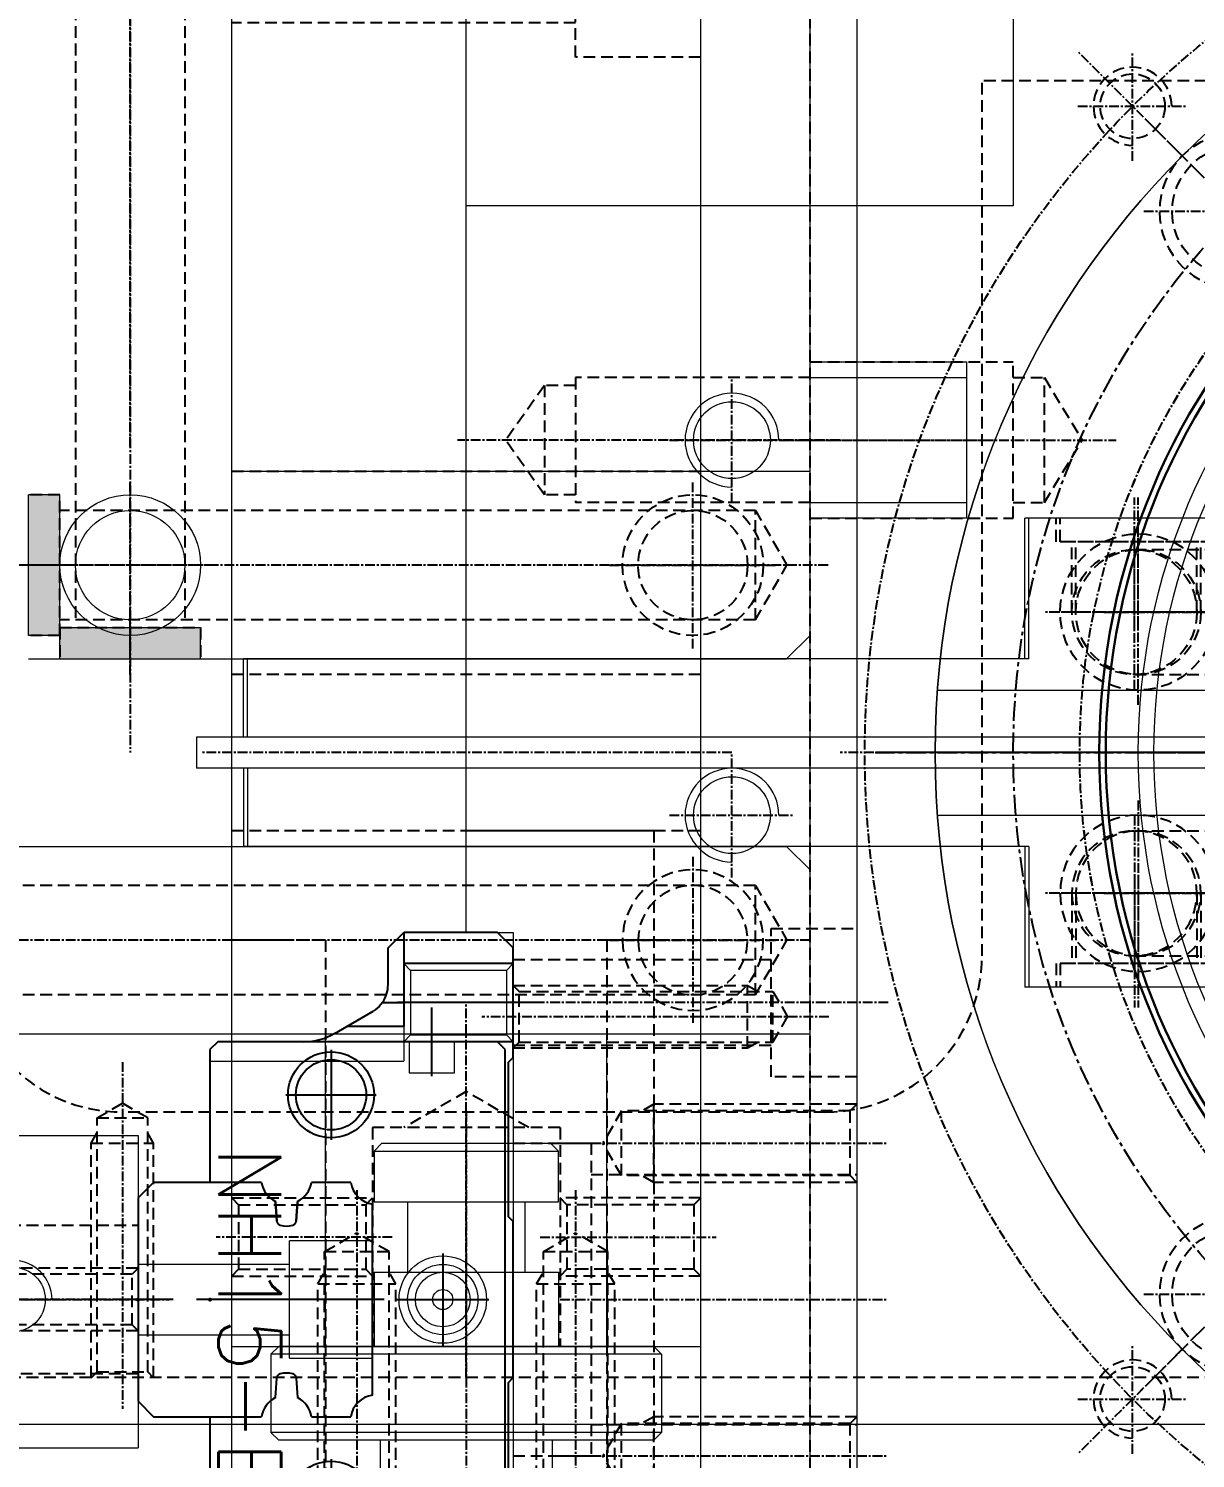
# Model space of a CAD drawing. Header units: millimetres. Extents: x -32759 to 129432, y 390 to 54305.
# Drawn here: x 11815.9 to 11890.5, y 25181.7 to 25273.2 of the extents above; entities that cross this region are included whole.
import ezdxf

# ---------------------------------------------------------------- set-up
doc = ezdxf.new("R2010")
doc.units = ezdxf.units.MM
for name, pattern in [('AM_ISO08W050', [18, 12, -1.5, 3, -1.5]), ('CENTER', [2, 1.25, -0.25, 0.25, -0.25]), ('CNS_SOLID', [0]), ('HIDDEN', [0.375, 0.25, -0.125])]:
    doc.linetypes.add(name, pattern=pattern)
for name, color, linetype, lineweight in [('_BODY', 7, 'Continuous', 13), ('AM_4', 3, 'Continuous', 25), ('AM_5', 3, 'Continuous', 25), ('AM_7', 4, 'AM_ISO08W050', 25), ('AM_9', 253, 'Continuous', 0), ('ConnectionPoints', 7, 'Continuous', 50), ('vis', 7, 'CNS_SOLID', 30)]:
    doc.layers.add(name, color=color, linetype=linetype, lineweight=lineweight)
for name, color, linetype in [('CENTER', 1, 'CENTER'), ('CL', 1, 'CENTER'), ('HL', 2, 'HIDDEN')]:
    doc.layers.add(name, color=color, linetype=linetype)
doc.styles.add('한글', font='romans.shx', dxfattribs={"height": 4, "bigfont": 'whgtxt.shx'})

# ---------------------------------------------------------------- blocks, each defined once
blk = doc.blocks.new('tueryryt')
at = {"layer": 'CL', "ltscale": 0.5}
blk.add_line((288979.021, 33783.596), (288953.821, 33783.596), dxfattribs=at)
at = {"layer": 'HL', "ltscale": 3}
for p, q in [((288955.821, 33785.596), (288956.2, 33785.217)), ((288955.821, 33785.596), (288973.821, 33785.596)), ((288956.2, 33785.217), (288956.2, 33781.975)), ((288956.2, 33785.217), (288975.442, 33785.217)), ((288973.821, 33785.596), (288973.821, 33781.596)), ((288973.821, 33785.596), (288974.477, 33785.217)), ((288975.442, 33785.217), (288975.442, 33781.975)), ((288975.442, 33785.217), (288976.378, 33783.596)), ((288975.442, 33781.975), (288976.378, 33783.596)), ((288955.821, 33781.596), (288956.2, 33781.975)), ((288955.821, 33781.596), (288973.821, 33781.596)), ((288956.2, 33781.975), (288975.442, 33781.975)), ((288973.821, 33781.596), (288974.477, 33781.975))]:
    blk.add_line(p, q, dxfattribs=at)
blk = doc.blocks.new('tyuy')
at = {"layer": 'CL', "ltscale": 0.5}
blk.add_line((289793.936, 32388.985), (289793.936, 32432.985), dxfattribs=at)
at = {"layer": 'HL', "ltscale": 3}
for p, q in [((289791.186, 32405.985), (289791.186, 32430.985)), ((289796.686, 32405.985), (289796.686, 32430.985)), ((289789.186, 32390.985), (289789.186, 32405.985)), ((289789.186, 32405.985), (289798.686, 32405.985)), ((289798.686, 32405.985), (289798.686, 32390.985))]:
    blk.add_line(p, q, dxfattribs=at)
blk = doc.blocks.new('ytrg')
at = {"ltscale": 0.5}
blk.add_circle((286104.043, 34820.837), 2.067, dxfattribs=at)
at = {"color": 1, "ltscale": 0.5}
blk.add_arc((286104.043, 34820.837), 2.5, 270, 180, dxfattribs=at)
at = {"layer": 'CL', "ltscale": 0.5}
for p, q in [((286104.043, 34824.337), (286104.043, 34817.337)), ((286100.543, 34820.837), (286107.543, 34820.837))]:
    blk.add_line(p, q, dxfattribs=at)
blk = doc.blocks.new('87ryth')
at = {"ltscale": 0.5}
for p, q in [((285509.399, 33467.921), (285489.399, 33467.921)), ((285489.399, 33467.921), (285489.399, 33427.921)), ((285509.399, 33467.921), (285509.399, 33427.921)), ((285509.399, 33427.921), (285489.399, 33427.921))]:
    blk.add_line(p, q, dxfattribs=at)
for name, p in [('tyuy', (-4295.037, 1036.936)), ('ytrg', (-605.144, -1360.916)), ('ytrg', (-605.144, -1384.916))]:
    blk.add_blockref(name, p)
at = {"rotation": 90}
blk.add_blockref('tueryryt', (319282.495, -255527.9), dxfattribs=at)
blk = doc.blocks.new('TYRTYUR')
at = {"layer": 'AM_4'}
for p, q in [((294113.522, 23504.474), (294112.522, 23503.474)), ((294120.522, 23504.474), (294113.522, 23504.474)), ((294120.022, 23503.974), (294119.522, 23503.474)), ((294152.022, 23503.974), (294120.022, 23503.974)), ((294120.822, 23504.174), (294120.522, 23504.474)), ((294130.722, 23504.174), (294120.822, 23504.174)), ((294131.022, 23504.474), (294130.722, 23504.174)), ((294141.022, 23504.474), (294131.022, 23504.474)), ((294141.322, 23504.174), (294141.022, 23504.474)), ((294151.222, 23504.174), (294141.322, 23504.174)), ((294151.522, 23504.474), (294151.222, 23504.174)), ((294158.522, 23504.474), (294151.522, 23504.474)), ((294152.522, 23503.474), (294152.022, 23503.974)), ((294159.522, 23503.474), (294158.522, 23504.474)), ((294112.522, 23503.474), (294112.522, 23497.474)), ((294119.522, 23503.474), (294119.522, 23485.574)), ((294152.522, 23485.574), (294152.522, 23503.474)), ((294159.522, 23497.474), (294159.522, 23503.474)), ((294113.522, 23496.474), (294112.522, 23497.474)), ((294112.522, 23497.474), (294118.522, 23497.474)), ((294117.022, 23496.107), (294117.022, 23497.474)), ((294118.522, 23493.875), (294118.522, 23497.474)), ((294153.522, 23493.875), (294153.522, 23497.474)), ((294153.522, 23497.474), (294159.522, 23497.474)), ((294155.022, 23496.107), (294155.022, 23497.474)), ((294159.522, 23497.474), (294158.522, 23496.474)), ((294115.867, 23496.474), (294113.522, 23496.474)), ((294158.522, 23496.474), (294156.177, 23496.474)), ((294118.986, 23493.072), (294117.574, 23495.517)), ((294142.136, 23495.474), (294129.908, 23495.474)), ((294154.458, 23495.495), (294153.058, 23493.072)), ((294128.522, 23494.084), (294128.522, 23491.563)), ((294143.522, 23491.563), (294143.522, 23494.084)), ((294130.997, 23490.594), (294129.75, 23490.674)), ((294129.75, 23490.674), (294130.997, 23490.594)), ((294141.047, 23490.594), (294142.295, 23490.674)), ((294129.75, 23489.274), (294130.997, 23489.353)), ((294130.997, 23489.353), (294129.75, 23489.274)), ((294142.295, 23489.274), (294141.047, 23489.353)), ((294128.522, 23488.384), (294128.522, 23481.474)), ((294143.522, 23481.474), (294143.522, 23488.384)), ((294119.522, 23485.574), (294120.022, 23485.074)), ((294152.022, 23485.074), (294152.522, 23485.574)), ((294120.022, 23485.074), (294128.522, 23485.074)), ((294143.522, 23485.074), (294152.022, 23485.074)), ((294128.522, 23481.474), (294129.522, 23480.474)), ((294142.522, 23480.474), (294143.522, 23481.474)), ((294129.522, 23480.474), (294142.522, 23480.474))]:
    blk.add_line(p, q, dxfattribs=at)
for points in [[(294117.022, 23496.107), (294117.272, 23495.897), (294117.491, 23495.642), (294117.574, 23495.517)], [(294154.458, 23495.495), (294154.647, 23495.761), (294154.884, 23495.999), (294155.022, 23496.107)]]:
    blk.add_lwpolyline(points, dxfattribs=at)
for centre, radius in [((294122.922, 23492.824), 2.75), ((294149.122, 23492.824), 2.75), ((294122.922, 23492.824), 2.25), ((294149.122, 23492.824), 2.25)]:
    blk.add_circle(centre, radius, dxfattribs=at)
for centre, radius, start, end in [((294115.867, 23494.474), 2, 54.73563, 90.00001), ((294156.177, 23494.474), 2, 89.99999, 125.26441), ((294128.275, 23495.717), 1.651, 278.59744, 351.53979), ((294143.769, 23495.717), 1.651, 188.46018, 261.40236), ((294115.522, 23491.072), 4, 0.0789, 30.01298), ((294156.522, 23491.072), 4, 149.99668, 180), ((294128.275, 23489.931), 1.651, 26.74177, 81.40272), ((294143.769, 23489.931), 1.651, 98.59764, 153.25806), ((294130.978, 23490.295), 0.3, 15.52836, 86.36112), ((294129.694, 23489.974), 1.624, 345.68059, 14.3194), ((294142.35, 23489.974), 1.624, 165.68061, 194.3194), ((294141.066, 23490.295), 0.3, 93.63888, 164.47168), ((294128.275, 23490.017), 1.651, 278.59739, 333.25827), ((294130.978, 23489.652), 0.3, 273.63888, 344.4716), ((294141.066, 23489.652), 0.3, 195.52836, 266.36112), ((294143.769, 23490.017), 1.651, 206.74194, 261.40236)]:
    blk.add_arc(centre, radius, start, end, dxfattribs=at)
at = {"layer": 'AM_5'}
for p, q in [((294114.522, 23504.474), (294114.522, 23497.474)), ((294119.522, 23504.474), (294119.522, 23497.474)), ((294152.522, 23504.474), (294152.522, 23497.474)), ((294157.522, 23504.474), (294157.522, 23497.474))]:
    blk.add_line(p, q, dxfattribs=at)
at = {"layer": 'AM_7'}
for p, q in [((294117.022, 23505.874), (294117.022, 23497.074)), ((294155.022, 23505.874), (294155.022, 23497.074)), ((294136.022, 23497.034), (294136.022, 23502.914)), ((294121.722, 23499.274), (294117.322, 23499.274)), ((294133.082, 23499.974), (294138.962, 23499.974)), ((294154.722, 23499.274), (294150.322, 23499.274)), ((294122.922, 23489.936), (294122.922, 23495.711)), ((294136.022, 23496.224), (294136.022, 23479.724)), ((294149.122, 23489.936), (294149.122, 23495.711)), ((294120.035, 23492.824), (294125.81, 23492.824)), ((294146.235, 23492.824), (294152.01, 23492.824))]:
    blk.add_line(p, q, dxfattribs=at)
at = {"layer": 'AM_9'}
for p, q in [((294114.522, 23504.474), (294114.955, 23504.041)), ((294114.955, 23504.041), (294114.955, 23497.907)), ((294114.955, 23504.041), (294119.089, 23504.041)), ((294119.089, 23504.041), (294119.522, 23504.474)), ((294119.089, 23497.907), (294119.089, 23504.041)), ((294152.522, 23504.474), (294152.955, 23504.041)), ((294152.955, 23504.041), (294152.955, 23497.907)), ((294152.955, 23504.041), (294157.089, 23504.041)), ((294157.089, 23504.041), (294157.522, 23504.474)), ((294157.089, 23497.907), (294157.089, 23504.041)), ((294121.522, 23500.724), (294119.522, 23500.724)), ((294121.522, 23497.824), (294121.522, 23500.724)), ((294150.522, 23497.824), (294150.522, 23500.724)), ((294152.522, 23500.724), (294150.522, 23500.724)), ((294114.955, 23497.907), (294114.522, 23497.474)), ((294114.955, 23497.907), (294119.089, 23497.907)), ((294118.522, 23497.474), (294120.772, 23497.474)), ((294119.522, 23497.474), (294119.089, 23497.907)), ((294119.522, 23497.824), (294121.522, 23497.824)), ((294120.772, 23485.074), (294120.772, 23497.474)), ((294150.522, 23497.824), (294152.522, 23497.824)), ((294151.272, 23497.474), (294151.272, 23485.074)), ((294151.272, 23497.474), (294153.522, 23497.474)), ((294152.955, 23497.907), (294152.522, 23497.474)), ((294152.955, 23497.907), (294157.089, 23497.907)), ((294157.522, 23497.474), (294157.089, 23497.907)), ((294132.272, 23495.474), (294132.272, 23490.174)), ((294139.772, 23490.174), (294139.772, 23495.474)), ((294119.522, 23485.574), (294119.522, 23491.077)), ((294139.772, 23490.174), (294132.272, 23490.174)), ((294133.772, 23490.174), (294133.772, 23480.474)), ((294138.272, 23480.474), (294138.272, 23490.174))]:
    blk.add_line(p, q, dxfattribs=at)
for radius in [2.8, 2.25, 1.75, 0.643]:
    blk.add_circle((294136.022, 23499.974), radius, dxfattribs=at)
blk.add_arc((294130.978, 23489.652), 0.3, 273.63813, 344.4686, dxfattribs=at)
at = {"layer": 'ConnectionPoints'}
for p in [(294136.022, 23485.074, -20), (294136.022, 23485.074, -20), (294136.022, 23485.074, -20), (294136.022, 23480.474)]:
    blk.add_point(p, dxfattribs=at)
at = {"ltscale": 0.5, "style": '한글'}
blk.add_text('NH15-EM', height=4, dxfattribs=at).set_placement((294126.222, 23485.63))
blk = doc.blocks.new('uitrrty')
at = {"layer": 'CL', "ltscale": 0.5}
blk.add_line((299586.957, 32676.514), (299564.757, 32676.514), dxfattribs=at)
at = {"layer": 'HL', "ltscale": 3}
for p, q in [((299566.757, 32678.514), (299567.136, 32678.135)), ((299566.757, 32678.514), (299581.757, 32678.514)), ((299567.136, 32678.135), (299567.136, 32674.893)), ((299567.136, 32678.135), (299583.378, 32678.135)), ((299581.757, 32678.514), (299581.757, 32674.514)), ((299581.757, 32678.514), (299582.414, 32678.135)), ((299583.378, 32678.135), (299583.378, 32674.893)), ((299583.378, 32678.135), (299584.315, 32676.514)), ((299583.378, 32674.893), (299584.315, 32676.514)), ((299566.757, 32674.514), (299567.136, 32674.893)), ((299566.757, 32674.514), (299581.757, 32674.514)), ((299567.136, 32674.893), (299583.378, 32674.893)), ((299581.757, 32674.514), (299582.414, 32674.893))]:
    blk.add_line(p, q, dxfattribs=at)
blk = doc.blocks.new('tuyet4y')
at = {"ltscale": 0.5}
blk.add_line((225023.463, 16518.544), (225023.463, 16703.544), dxfattribs=at)
at = {"layer": 'HL', "ltscale": 3}
for p, q in [((225026.463, 16521.544), (225026.463, 16703.544)), ((225043.463, 16618.544), (225043.463, 16663.544)), ((225053.463, 16608.544), (225109.463, 16608.544)), ((225109.463, 16588.544), (225109.463, 16608.544))]:
    blk.add_line(p, q, dxfattribs=at)
for centre, start, end in [((225053.463, 16663.544), 90, 180), ((225053.463, 16618.544), 180, 270)]:
    blk.add_arc(centre, 10, start, end, dxfattribs=at)
blk.add_blockref('uitrrty', (-74540.295, -16012.97))
blk = doc.blocks.new('67r67')
at = {"layer": 'CL', "ltscale": 0.5}
for p, q in [((289050.411, 33868.706), (289050.411, 33856.706)), ((289044.411, 33862.706), (289056.411, 33862.706))]:
    blk.add_line(p, q, dxfattribs=at)
at = {"layer": 'HL', "ltscale": 3}
blk.add_circle((289050.411, 33862.706), 4.188, dxfattribs=at)
blk.add_arc((289050.411, 33862.706), 5, 270, 180, dxfattribs=at)
blk = doc.blocks.new('678eryt')
at = {"ltscale": 0.5}
for radius in [41, 40]:
    blk.add_circle((286402.786, 33774.713), radius, dxfattribs=at)
at = {"layer": 'CENTER', "color": 1, "linetype": 'CENTER'}
for p, q in [((286402.786, 33832.558), (286402.786, 33716.867)), ((286402.786, 33774.713), (286361.883, 33815.616)), ((286402.786, 33774.713), (286443.689, 33815.616))]:
    blk.add_line(p, q, dxfattribs=at)
blk.add_circle((286402.786, 33774.713), 49, dxfattribs=at)
for p in [(-2682.273, -53.345), (-2612.977, -53.345)]:
    blk.add_blockref('67r67', p)
blk = doc.blocks.new('t7etret')
at = {"layer": 'CL', "ltscale": 0.5}
blk.add_line((296430.388, 35050.475), (296430.388, 35028.984), dxfattribs=at)
at = {"layer": 'HL', "ltscale": 3}
for p, q in [((296425.388, 35048.562), (296425.388, 35035.562)), ((296435.388, 35048.562), (296435.388, 35035.562)), ((296425.388, 35035.562), (296435.388, 35035.562)), ((296426.388, 35035.562), (296426.388, 35033.562)), ((296434.388, 35035.562), (296434.388, 35033.562)), ((296426.388, 35033.562), (296434.388, 35033.562)), ((296426.388, 35033.562), (296430.388, 35031.159)), ((296434.388, 35033.562), (296430.388, 35031.159))]:
    blk.add_line(p, q, dxfattribs=at)
blk = doc.blocks.new('tryer')
at = {"color": 1, "ltscale": 0.5}
for p, q in [((296282.782, 35015.602), (296292.782, 35015.602)), ((296282.782, 35005.602), (296282.782, 35015.602)), ((296292.782, 35015.602), (296292.782, 35005.602)), ((296282.782, 35014.602), (296292.782, 35014.602)), ((296282.782, 35006.602), (296292.782, 35006.602)), ((296292.782, 35005.602), (296282.782, 35005.602))]:
    blk.add_line(p, q, dxfattribs=at)
at = {"layer": 'CL', "ltscale": 0.5}
blk.add_line((296280.782, 35010.602), (296294.782, 35010.602), dxfattribs=at)
blk = doc.blocks.new('8tyyr')
at = {"ltscale": 0.5}
blk.add_line((225832.6, 16669.437), (226152.6, 16669.437), dxfattribs=at)
at = {"rotation": 270}
blk.add_blockref('tryer', (190901.998, 312952.22), dxfattribs=at)
for name, p in [('t7etret', (-70517.788, -18379.125)), ('678eryt', (-60510.186, -17167.275))]:
    blk.add_blockref(name, p)
blk = doc.blocks.new('udg')
at = {"layer": 'CL', "ltscale": 0.5}
blk.add_line((305247.827, 33940.32), (305223.366, 33940.32), dxfattribs=at)
at = {"layer": 'HL', "ltscale": 3}
for p, q in [((305228.915, 33943.82), (305226.44, 33940.32)), ((305228.915, 33943.82), (305228.915, 33936.82)), ((305230.915, 33943.82), (305228.915, 33943.82)), ((305230.915, 33944.32), (305230.915, 33936.32)), ((305245.915, 33944.32), (305230.915, 33944.32)), ((305228.915, 33936.82), (305226.44, 33940.32)), ((305230.915, 33936.82), (305228.915, 33936.82)), ((305245.915, 33936.32), (305230.915, 33936.32))]:
    blk.add_line(p, q, dxfattribs=at)
blk = doc.blocks.new('78E56TEYRY')
at = {"layer": 'CL', "ltscale": 0.5}
blk.add_line((293810.58, 32342.724), (293788.38, 32342.724), dxfattribs=at)
at = {"layer": 'HL', "ltscale": 3}
for p, q in [((293790.38, 32344.724), (293790.759, 32344.345)), ((293790.38, 32344.724), (293805.38, 32344.724)), ((293790.759, 32344.345), (293790.759, 32341.103)), ((293790.759, 32344.345), (293807.001, 32344.345)), ((293805.38, 32344.724), (293805.38, 32340.724)), ((293805.38, 32344.724), (293806.036, 32344.345)), ((293807.001, 32344.345), (293807.001, 32341.103)), ((293807.001, 32344.345), (293807.937, 32342.724)), ((293807.001, 32341.103), (293807.937, 32342.724)), ((293790.38, 32340.724), (293790.759, 32341.103)), ((293790.38, 32340.724), (293805.38, 32340.724)), ((293790.759, 32341.103), (293807.001, 32341.103)), ((293805.38, 32340.724), (293806.036, 32341.103))]:
    blk.add_line(p, q, dxfattribs=at)
blk = doc.blocks.new('t6user')
at = {"ltscale": 0.5}
blk.add_circle((297090.084, 36085.745), 2.459, dxfattribs=at)
at = {"color": 1, "ltscale": 0.5}
blk.add_arc((297090.084, 36085.745), 3, 270, 180, dxfattribs=at)
at = {"layer": 'CL', "ltscale": 0.5}
for p, q in [((297090.084, 36089.745), (297090.084, 36081.745)), ((297086.084, 36085.745), (297094.084, 36085.745))]:
    blk.add_line(p, q, dxfattribs=at)
blk = doc.blocks.new('REDFGD')
at = {"layer": 'CL', "ltscale": 0.5}
blk.add_line((294201.257, 32435.123), (294227.257, 32435.123), dxfattribs=at)
at = {"layer": 'HL', "ltscale": 3}
for p, q in [((294203.257, 32439.873), (294208.757, 32439.873)), ((294208.757, 32439.873), (294208.757, 32430.373)), ((294208.757, 32437.873), (294225.257, 32437.873)), ((294208.757, 32432.373), (294225.257, 32432.373)), ((294208.757, 32430.373), (294203.257, 32430.373))]:
    blk.add_line(p, q, dxfattribs=at)
blk = doc.blocks.new('uoe4t')
at = {"layer": 'CL', "ltscale": 0.5}
blk.add_line((294885.294, 32336.563), (294864.294, 32336.563), dxfattribs=at)
at = {"layer": 'HL', "ltscale": 3}
for p, q in [((294866.294, 32339.063), (294866.727, 32338.63)), ((294866.294, 32339.063), (294879.294, 32339.063)), ((294866.727, 32338.63), (294866.727, 32334.496)), ((294866.727, 32338.63), (294881.361, 32338.63)), ((294879.294, 32339.063), (294879.294, 32334.063)), ((294879.294, 32339.063), (294880.044, 32338.63)), ((294881.361, 32338.63), (294881.361, 32334.496)), ((294881.361, 32338.63), (294882.554, 32336.563)), ((294881.361, 32334.496), (294882.554, 32336.563)), ((294866.294, 32334.063), (294866.727, 32334.496)), ((294866.294, 32334.063), (294879.294, 32334.063)), ((294866.727, 32334.496), (294881.361, 32334.496)), ((294879.294, 32334.063), (294880.044, 32334.496))]:
    blk.add_line(p, q, dxfattribs=at)
blk = doc.blocks.new('rt6errt')
at = {"layer": 'CL', "ltscale": 0.5}
blk.add_line((220802.675, 19686.36), (220781.675, 19686.36), dxfattribs=at)
at = {"layer": 'HL', "ltscale": 3}
for p, q in [((220800.675, 19694.36), (220783.675, 19694.36)), ((220800.675, 19678.36), (220783.675, 19678.36))]:
    blk.add_line(p, q, dxfattribs=at)
blk = doc.blocks.new('TYUERREY')
at = {"ltscale": 0.5}
for p, q in [((224693.564, 43094.236), (224693.564, 43091.236)), ((224693.564, 43094.236), (224916.564, 43094.236)), ((224740.064, 43069.236), (224740.064, 43094.236)), ((224693.564, 43091.236), (224640.064, 43091.236)), ((224970.064, 43069.236), (224640.064, 43069.236))]:
    blk.add_line(p, q, dxfattribs=at)
at = {"layer": 'HL', "ltscale": 3}
for p, q in [((224700.064, 43082.236), (224700.064, 43094.236)), ((224660.064, 43091.236), (224660.064, 43086.236)), ((224680.064, 43091.236), (224680.064, 43086.236)), ((224680.064, 43086.236), (224660.064, 43086.236)), ((224700.064, 43082.236), (224640.064, 43082.236)), ((224640.064, 43072.236), (224970.064, 43072.236))]:
    blk.add_line(p, q, dxfattribs=at)
for name, p, rotation in [('udg', (190784.744, 348318.151), 270), ('REDFGD', (257124.187, -251134.021), 90), ('uoe4t', (256996.627, -251797.058), 90), ('uoe4t', (257016.627, -251797.058), 90)]:
    blk.add_blockref(name, p, dxfattribs=dict(rotation=rotation))
at = {"xscale": -1}
for name, p, rotation in [('78E56TEYRY', (257030.888, 336881.616), 90), ('rt6errt', (204983.704, -177714.439), 270)]:
    blk.add_blockref(name, p, dxfattribs=dict(at, rotation=rotation))
for p in [(-72389.02, 6991.491), (-72365.02, 6991.491)]:
    blk.add_blockref('t6user', p)
blk = doc.blocks.new('3_MTPLA24L075_F_30_3_in_MTPLA24L075_F_30_1500')
at = {"layer": 'CENTER'}
blk.add_line((43.5, 93.525), (43.5, 184.875), dxfattribs=at)
at = {"layer": 'vis'}
for radius in [43.5, 43.086]:
    blk.add_circle((43.5, 139.2), radius, dxfattribs=at)
blk = doc.blocks.new('ryefwew')
for name, p in [('tuyet4y', (-4497.873, 27873.701)), ('87ryth', (-64965.309, 11108.324)), ('TYUERREY', (-4136.474, 1421.008)), ('8tyyr', (-5324.01, 27823.807)), ('3_MTPLA24L075_F_30_3_in_MTPLA24L075_F_30_1500', (220525.09, 44292.044))]:
    blk.add_blockref(name, p)
at = {"rotation": 180}
blk.add_blockref('TYRTYUR', (514669.612, 68016.718), dxfattribs=at)
blk = doc.blocks.new('rtyryry')
at = {"color": 6, "ltscale": 0.5}
for p, q in [((289000.688, 4094.808), (289093.938, 4094.808)), ((289093.938, 4092.808), (289093.938, 4094.808)), ((289000.688, 4092.808), (289093.938, 4092.808))]:
    blk.add_line(p, q, dxfattribs=at)
blk = doc.blocks.new('7yityu6t')
at = {"layer": 'CL', "ltscale": 0.5}
blk.add_line((289049.088, 3766.719), (289040.72, 3766.719), dxfattribs=at)
at = {"layer": 'HL', "ltscale": 3}
for p, q in [((289044.557, 3772.719), (289043.044, 3772.719)), ((289044.557, 3772.719), (289044.557, 3760.719)), ((289047.947, 3771.719), (289044.557, 3771.719)), ((289047.947, 3761.719), (289044.557, 3761.719)), ((289044.557, 3760.719), (289043.044, 3760.719))]:
    blk.add_line(p, q, dxfattribs=at)
blk = doc.blocks.new('yuierwt')
at = {"layer": 'CL', "ltscale": 0.5}
blk.add_line((287802.306, 3737.76), (287802.306, 3730.469), dxfattribs=at)
at = {"layer": 'HL', "ltscale": 3}
for p, q in [((287798.306, 3737.205), (287798.306, 3732.719)), ((287806.306, 3734.858), (287806.306, 3732.719))]:
    blk.add_line(p, q, dxfattribs=at)
blk = doc.blocks.new('7uwr')
at = {"ltscale": 0.5}
for p, q in [((287808.306, 3732.719), (287808.306, 3734.608)), ((287814.306, 3732.719), (287814.306, 3734.608)), ((287796.089, 3732.719), (287808.306, 3732.719)), ((287814.306, 3732.719), (287826.524, 3732.719))]:
    blk.add_line(p, q, dxfattribs=at)
for radius, start, end in [(37.25, 294.11157, 245.88843), (32.25, 275.33756, 264.66244)]:
    blk.add_arc((287811.306, 3766.719), radius, start, end, dxfattribs=at)
at = {"layer": 'CL', "ltscale": 0.5}
for p, q in [((287811.306, 3726.241), (287811.306, 3807.197)), ((287770.828, 3766.719), (287851.784, 3766.719))]:
    blk.add_line(p, q, dxfattribs=at)
at = {"rotation": 329.9999999999363}
blk.add_blockref('7yityu6t', (35577.49, 145044.548), dxfattribs=at)
at = {"xscale": -1, "rotation": 29.99999999844426}
blk.add_blockref('7yityu6t', (540045.123, 145044.548), dxfattribs=at)
blk.add_blockref('yuierwt', (0, 0))
at = {"xscale": -1}
blk.add_blockref('yuierwt', (575622.613, 0), dxfattribs=at)
blk = doc.blocks.new('678rewt')
blk.add_blockref('7uwr', (-477.597, 0))
blk = doc.blocks.new('tyueww')
at = {"layer": 'CL', "ltscale": 0.5}
blk.add_line((288754.552, 4103.433), (288754.552, 4094.978), dxfattribs=at)
at = {"layer": 'HL', "ltscale": 3}
for p, q in [((288750.552, 4102.298), (288750.552, 4097.798)), ((288758.552, 4102.298), (288758.552, 4097.798)), ((288749.552, 4097.798), (288759.552, 4097.798)), ((288749.552, 4097.798), (288749.552, 4096.298)), ((288759.552, 4097.798), (288759.552, 4096.298))]:
    blk.add_line(p, q, dxfattribs=at)
blk = doc.blocks.new('7yituyr5')
at = {"layer": 'CL', "ltscale": 0.5}
blk.add_line((288756.515, 4102.298), (288744.908, 4102.298), dxfattribs=at)
at = {"layer": 'HL', "ltscale": 3}
for p, q in [((288754.552, 4106.298), (288747.552, 4106.298)), ((288754.552, 4098.298), (288747.552, 4098.298))]:
    blk.add_line(p, q, dxfattribs=at)
blk = doc.blocks.new('tyuirt')
at = {"layer": 'CL', "ltscale": 0.5}
for p, q in [((287749.86, 3959.727), (287749.86, 3947.864)), ((287743.929, 3953.795), (287755.791, 3953.795))]:
    blk.add_line(p, q, dxfattribs=at)
at = {"layer": 'HL', "ltscale": 3}
for radius in [5, 4]:
    blk.add_circle((287749.86, 3953.795), radius, dxfattribs=at)
blk = doc.blocks.new('t6u5ery')
at = {"ltscale": 0.5}
for p, q in [((287461.041, 4132.772), (287550.541, 4132.772)), ((287550.541, 4132.772), (287550.541, 4127.772)), ((287500.541, 4127.772), (287500.541, 4118.772)), ((287500.541, 4127.772), (287550.541, 4127.772)), ((287486.541, 4118.772), (287500.541, 4118.772))]:
    blk.add_line(p, q, dxfattribs=at)
at = {"color": 6}
blk.add_blockref('tyuirt', (-256.319, 170.977), dxfattribs=at)
for name, p in [('7yituyr5', (-1260.761, 22.474)), ('tyueww', (-1261.011, 22.474))]:
    blk.add_blockref(name, p)
blk = doc.blocks.new('ytuytutu')
at = {"rotation": 90}
blk.add_blockref('678rewt', (285987.963, -282593.424), dxfattribs=at)
at = {"xscale": -1, "rotation": 180}
blk.add_blockref('t6u5ery', (-5231.297, 8874.058), dxfattribs=at)
for name, p in [('rtyryry', (-6771.444, 646.478)), ('t6u5ery', (-5231.297, 606.514))]:
    blk.add_blockref(name, p)
blk = doc.blocks.new('ertwew')
at = {"ltscale": 0.5}
for p, q in [((278249.729, 5400.109), (278249.729, 5426.753)), ((278257.729, 5400.109), (278257.729, 5426.753))]:
    blk.add_line(p, q, dxfattribs=at)
blk.add_circle((278253.729, 5453.96), 54, dxfattribs=at)
at = {"layer": 'CL', "ltscale": 0.5}
blk.add_line((278253.729, 5511.626), (278253.729, 5396.295), dxfattribs=at)
blk.add_circle((278253.729, 5453.96), 44.75, dxfattribs=at)
blk = doc.blocks.new('T7IEY5Y')
at = {"layer": 'CL', "ltscale": 0.5}
for p, q in [((234258.525, 18429.371), (234258.525, 18422.371)), ((234255.025, 18425.871), (234262.025, 18425.871))]:
    blk.add_line(p, q, dxfattribs=at)
at = {"layer": 'HL', "ltscale": 3}
blk.add_circle((234258.525, 18425.871), 2.067, dxfattribs=at)
blk.add_arc((234258.525, 18425.871), 2.5, 270, 180, dxfattribs=at)
blk = doc.blocks.new('uyi4w4')
at = {"ltscale": 0.5}
for p, q in [((234713.122, 19284.819), (235013.122, 19284.819)), ((234798.122, 19264.819), (234798.122, 19284.819)), ((234928.122, 19264.819), (234798.122, 19264.819))]:
    blk.add_line(p, q, dxfattribs=at)
blk.add_arc((234763.122, 19215.819), 54, 0, 180, dxfattribs=at)
at = {"layer": 'CL', "ltscale": 0.5}
for p, q in [((234763.122, 19155.735), (234763.122, 19275.902)), ((234725.292, 19253.649), (234718.221, 19260.72)), ((234800.953, 19253.649), (234808.024, 19260.72))]:
    blk.add_line(p, q, dxfattribs=at)
for radius in [58.5, 44.75]:
    blk.add_circle((234763.122, 19215.819), radius, dxfattribs=at)
for p in [(463.232, 831.313), (545.964, 831.313)]:
    blk.add_blockref('T7IEY5Y', p)
blk = doc.blocks.new('87OETE')
at = {"color": 2, "rotation": 90}
blk.add_blockref('ytuytutu', (239510.763, -261473.269), dxfattribs=at)
blk.add_blockref('uyi4w4', (7.355, 1532.157))
at = {"color": 1, "rotation": 180}
blk.add_blockref('ertwew', (513024.206, 26201.935), dxfattribs=at)
blk = doc.blocks.new('678drg')
at = {"layer": 'CL', "ltscale": 0.5}
blk.add_line((289070.807, 3584.074), (289070.807, 3576.782), dxfattribs=at)
at = {"layer": 'HL', "ltscale": 3}
for p, q in [((289066.807, 3583.518), (289066.807, 3578.782)), ((289074.807, 3581.172), (289074.807, 3578.782))]:
    blk.add_line(p, q, dxfattribs=at)
blk = doc.blocks.new('tyityrtu')
at = {"ltscale": 0.5}
for p, q in [((289076.807, 3732.469), (289076.807, 3734.608)), ((289082.807, 3732.469), (289082.807, 3734.608)), ((289076.807, 3732.469), (289065.162, 3732.469)), ((289094.453, 3732.469), (289082.807, 3732.469))]:
    blk.add_line(p, q, dxfattribs=at)
for radius, start, end in [(37.25, 293.15229, 246.84771), (32.25, 275.33756, 264.66244)]:
    blk.add_arc((289079.807, 3766.719), radius, start, end, dxfattribs=at)
at = {"layer": 'CL', "ltscale": 0.5}
for p, q in [((289079.807, 3726.241), (289079.807, 3807.197)), ((289039.329, 3766.719), (289120.285, 3766.719))]:
    blk.add_line(p, q, dxfattribs=at)
at = {"rotation": 329.9999999999376}
blk.add_blockref('7yityu6t', (36845.991, 145044.548), dxfattribs=at)
at = {"xscale": -1, "rotation": 29.9999999984417}
blk.add_blockref('7yityu6t', (541313.624, 145044.548), dxfattribs=at)
blk.add_blockref('678drg', (0, 153.687))
at = {"xscale": -1}
blk.add_blockref('678drg', (578159.615, 153.687), dxfattribs=at)
blk = doc.blocks.new('7trery')
blk.add_blockref('tyityrtu', (-477.597, 313.914))
blk = doc.blocks.new('rytrtyry')
at = {"layer": 'CL', "ltscale": 0.5}
for p, q in [((288646.46, 4141.666), (288646.46, 4131.725)), ((288641.49, 4136.695), (288651.431, 4136.695))]:
    blk.add_line(p, q, dxfattribs=at)
at = {"layer": 'HL', "ltscale": 3}
blk.add_circle((288646.46, 4136.695), 4, dxfattribs=at)
blk = doc.blocks.new('tuyiryt')
at = {"ltscale": 0.5}
for p, q in [((288721.302, 4110.298), (288811.552, 4110.298)), ((288811.552, 4110.298), (288811.552, 4105.298)), ((288761.552, 4105.298), (288761.552, 4096.298)), ((288761.552, 4105.298), (288811.552, 4105.298)), ((288747.552, 4096.298), (288761.552, 4096.298))]:
    blk.add_line(p, q, dxfattribs=at)
for name, p in [('rytrtyry', (108.092, -34.397)), ('7yituyr5', (0, 0)), ('tyueww', (0, 0))]:
    blk.add_blockref(name, p)
blk = doc.blocks.new('tr6urtr')
at = {"rotation": 90}
blk.add_blockref('7trery', (292801.675, -284155.205), dxfattribs=at)
at = {"xscale": -1, "rotation": 180}
blk.add_blockref('tuyiryt', (7.74, 8558.304), dxfattribs=at)
for name, p in [('rtyryry', (-271.645, 353.197)), ('tuyiryt', (7.74, 335.707))]:
    blk.add_blockref(name, p)
blk = doc.blocks.new('6uyryr')
at = {"layer": 'CL', "ltscale": 0.5}
for p, q in [((288731.48, 4637.978), (288731.48, 4627.304)), ((288726.143, 4632.641), (288736.817, 4632.641))]:
    blk.add_line(p, q, dxfattribs=at)
at = {"layer": 'HL', "ltscale": 3}
for radius in [4.5, 3.5]:
    blk.add_circle((288731.48, 4632.641), radius, dxfattribs=at)
blk = doc.blocks.new('67345')
at = {"color": 6, "ltscale": 0.5}
for p, q in [((237076.963, 20547.496), (237022.963, 20547.496)), ((237022.963, 20547.496), (237022.963, 20536.996)), ((237076.963, 20547.496), (237076.963, 20535.496)), ((237022.963, 20536.996), (237024.463, 20535.496)), ((237076.963, 20535.496), (237024.463, 20535.496))]:
    blk.add_line(p, q, dxfattribs=at)
at = {"layer": 'CL', "ltscale": 0.5}
blk.add_line((237022.963, 20541.496), (237078.963, 20541.496), dxfattribs=at)
at = {"layer": 'HL', "ltscale": 3}
for p, q in [((237026.463, 20544.996), (237024.442, 20541.496)), ((237026.463, 20544.996), (237076.963, 20544.996)), ((237026.463, 20544.996), (237026.463, 20537.996)), ((237026.463, 20537.996), (237024.442, 20541.496)), ((237026.463, 20537.996), (237076.963, 20537.996))]:
    blk.add_line(p, q, dxfattribs=at)
at = {"color": 6, "extrusion": (0, 0, -1), "zscale": -1, "rotation": 90}
blk.add_blockref('6uyryr', (-232397.822, -268189.984), dxfattribs=at)
blk = doc.blocks.new('67EQRQ')
at = {"rotation": 90}
blk.add_blockref('67345', (257370.483, -215801.657), dxfattribs=at)
blk = doc.blocks.new('76w3eqrr')
at = {"color": 6, "ltscale": 0.5}
for radius in [4.5, 3.5]:
    blk.add_circle((288731.48, 4654.856), radius, dxfattribs=at)
at = {"layer": 'CL', "ltscale": 0.5}
for p, q in [((288731.48, 4660.193), (288731.48, 4649.518)), ((288726.143, 4654.856), (288736.817, 4654.856))]:
    blk.add_line(p, q, dxfattribs=at)
blk = doc.blocks.new('6tuwette')
at = {"color": 6, "ltscale": 0.5}
for p, q in [((288767.957, 4671.256), (288769.957, 4671.256)), ((288767.957, 4671.256), (288767.957, 4662.256)), ((288769.957, 4671.256), (288769.957, 4662.256)), ((288767.957, 4662.256), (288769.957, 4662.256))]:
    blk.add_line(p, q, dxfattribs=at)
at = {"layer": 'CL', "ltscale": 0.5}
blk.add_line((288766.957, 4666.756), (288770.957, 4666.756), dxfattribs=at)
blk = doc.blocks.new('5678rte')
at = {"color": 1}
blk.add_blockref('6tuwette', (0, 0), dxfattribs=at)
blk = doc.blocks.new('t7uqwe')
at = {"ltscale": 0.5}
h = blk.add_hatch(color=1, dxfattribs=at)
h.paths.add_polyline_path([(288767.957, 4666.756), (288769.957, 4666.756), (288769.957, 4671.256), (288767.957, 4671.256)])
h.paths.add_polyline_path([(288767.957, 4662.256), (288769.957, 4662.256), (288769.957, 4666.756), (288767.957, 4666.756)])
at = {"color": 1}
blk.add_blockref('5678rte', (0, 0), dxfattribs=at)
blk = doc.blocks.new('7T3WT')
at = {"color": 6, "ltscale": 0.5}
for p, q in [((237780.615, 21230.555), (237780.615, 21182.055)), ((237792.615, 21180.555), (237792.615, 21217.555)), ((237792.615, 21217.555), (237956.615, 21217.555)), ((237780.615, 21182.055), (237782.115, 21180.555)), ((237782.115, 21180.555), (237792.615, 21180.555))]:
    blk.add_line(p, q, dxfattribs=at)
at = {"layer": 'CL', "ltscale": 0.5}
for p, q in [((237786.615, 21179.404), (237786.615, 21231.404)), ((237869.724, 21224.055), (237774.615, 21224.055)), ((237794.17, 21224.055), (237869.724, 21224.055))]:
    blk.add_line(p, q, dxfattribs=at)
at = {"layer": 'HL', "ltscale": 3}
for p, q in [((237782.115, 21228.555), (237782.115, 21230.555)), ((237791.115, 21228.555), (237791.115, 21230.555)), ((237782.615, 21228.555), (237780.615, 21228.555)), ((237782.115, 21228.555), (237791.115, 21228.555)), ((237782.615, 21228.555), (237782.615, 21219.555)), ((237783.115, 21184.055), (237783.115, 21228.555)), ((237790.115, 21184.055), (237790.115, 21228.555)), ((237866.115, 21227.555), (237783.115, 21227.555)), ((237866.115, 21220.555), (237783.115, 21220.555)), ((237782.615, 21219.555), (237780.615, 21219.555)), ((237783.115, 21184.055), (237790.115, 21184.055)), ((237783.115, 21184.055), (237786.615, 21182.034)), ((237790.115, 21184.055), (237786.615, 21182.034))]:
    blk.add_line(p, q, dxfattribs=at)
at = {"color": 1, "rotation": 90}
blk.add_blockref('t7uqwe', (242453.371, -267539.403), dxfattribs=at)
at = {"color": 6, "rotation": 90}
blk.add_blockref('76w3eqrr', (242441.471, -267507.425), dxfattribs=at)
at = {"color": 1}
blk.add_blockref('t7uqwe', (-50987.342, 16557.299), dxfattribs=at)
at = {"color": 6}
blk.add_blockref('6uyryr', (-50944.865, 16555.414), dxfattribs=at)
blk = doc.blocks.new('8ET33')
for name, p in [('67EQRQ', (0, 968.095)), ('7T3WT', (-933.628, 1008.845))]:
    blk.add_blockref(name, p)
blk = doc.blocks.new('7RTYU')
blk.add_blockref('8ET33', (0, 0))
blk = doc.blocks.new('tyutiti')
at = {"ltscale": 0.5}
for p, q in [((282075.729, 4295.012), (282075.229, 4294.512)), ((282075.229, 4270.512), (282075.229, 4294.512)), ((282080.729, 4295.012), (282075.729, 4295.012)), ((282075.729, 4270.012), (282075.729, 4295.012)), ((282081.229, 4294.512), (282080.729, 4295.012)), ((282080.729, 4270.012), (282080.729, 4295.012)), ((282081.229, 4270.512), (282081.229, 4294.512)), ((282075.229, 4288.012), (282073.229, 4288.012)), ((282085.979, 4288.412), (282081.229, 4288.412)), ((282085.979, 4288.412), (282085.979, 4276.612)), ((282093.729, 4288.412), (282090.479, 4288.412)), ((282090.479, 4288.412), (282090.479, 4276.612)), ((282094.229, 4287.912), (282093.729, 4288.412)), ((282093.729, 4288.412), (282093.729, 4276.612)), ((282094.229, 4287.912), (282094.229, 4277.112)), ((282090.479, 4286.262), (282085.979, 4286.262)), ((282090.479, 4278.762), (282085.979, 4278.762)), ((282075.229, 4277.012), (282073.229, 4277.012)), ((282094.229, 4277.112), (282093.729, 4276.612)), ((282085.979, 4276.612), (282081.229, 4276.612)), ((282090.479, 4276.612), (282093.729, 4276.612)), ((282075.729, 4270.012), (282075.229, 4270.512)), ((282081.229, 4270.512), (282080.729, 4270.012)), ((282080.729, 4270.012), (282075.729, 4270.012))]:
    blk.add_line(p, q, dxfattribs=at)
at = {"layer": 'CL', "ltscale": 0.5}
blk.add_line((282096.229, 4282.512), (282002.229, 4282.512), dxfattribs=at)
blk = doc.blocks.new('yuitutu')
blk.add_blockref('tyutiti', (-90.397, 124.784))
blk = doc.blocks.new('yttryr')
at = {"layer": 'CL', "ltscale": 0.5}
blk.add_line((287563.018, 5096.747), (287563.018, 5085.481), dxfattribs=at)
at = {"layer": 'HL', "ltscale": 3}
for p, q in [((287560.951, 5095.048), (287560.518, 5095.481)), ((287560.518, 5086.481), (287560.518, 5095.481)), ((287560.951, 5095.048), (287565.085, 5095.048)), ((287560.951, 5086.914), (287560.951, 5095.048)), ((287565.085, 5095.048), (287565.518, 5095.481)), ((287565.085, 5086.914), (287565.085, 5095.048)), ((287565.518, 5086.481), (287565.518, 5095.481)), ((287560.518, 5086.481), (287560.951, 5086.914)), ((287560.951, 5086.914), (287565.085, 5086.914)), ((287565.518, 5086.481), (287565.085, 5086.914))]:
    blk.add_line(p, q, dxfattribs=at)
blk = doc.blocks.new('789yery')
at = {"color": 3, "ltscale": 0.5}
for p, q in [((282533.497, 4337.428), (282533.497, 4367.428)), ((282553.497, 4367.428), (282533.497, 4367.428)), ((282553.497, 4337.428), (282553.497, 4367.428)), ((282553.497, 4361.428), (282533.497, 4361.428)), ((282553.497, 4343.428), (282533.497, 4343.428)), ((282553.497, 4337.428), (282533.497, 4337.428))]:
    blk.add_line(p, q, dxfattribs=at)
at = {"layer": 'CL', "ltscale": 0.5}
blk.add_line((282555.497, 4352.428), (282531.497, 4352.428), dxfattribs=at)
at = {"layer": 'HL', "ltscale": 3}
for p, q in [((282539.497, 4358.428), (282553.497, 4358.428)), ((282539.497, 4358.428), (282539.497, 4346.428)), ((282539.497, 4356.428), (282537.187, 4352.428)), ((282537.187, 4352.428), (282539.497, 4348.428)), ((282539.497, 4346.428), (282553.497, 4346.428))]:
    blk.add_line(p, q, dxfattribs=at)
at = {"xscale": -1, "rotation": 180}
blk.add_blockref('yttryr', (-5016.521, 9453.909), dxfattribs=at)
blk.add_blockref('yttryr', (-5016.521, -749.053))
blk = doc.blocks.new('y8ryry')
at = {"rotation": 270}
blk.add_blockref('789yery', (278234.346, 286910.938), dxfattribs=at)
blk = doc.blocks.new('y8i93wqr')
at = {"layer": 'CL', "ltscale": 0.5}
blk.add_line((290913.898, 6233.701), (290947.898, 6233.701), dxfattribs=at)
at = {"layer": 'HL', "ltscale": 3}
for p, q in [((290915.898, 6239.201), (290923.898, 6239.201)), ((290923.898, 6239.201), (290923.898, 6228.201)), ((290923.898, 6237.001), (290945.898, 6237.001)), ((290923.898, 6230.401), (290945.898, 6230.401)), ((290923.898, 6228.201), (290915.898, 6228.201))]:
    blk.add_line(p, q, dxfattribs=at)
blk = doc.blocks.new('yuoe')
at = {"layer": 'CL', "ltscale": 0.5}
blk.add_line((288404.192, 5109.396), (288378.192, 5109.396), dxfattribs=at)
at = {"layer": 'HL', "ltscale": 3}
for p, q in [((288380.192, 5111.896), (288380.625, 5111.463)), ((288380.192, 5111.896), (288398.192, 5111.896)), ((288380.625, 5111.463), (288380.625, 5107.329)), ((288380.625, 5111.463), (288400.259, 5111.463)), ((288398.192, 5111.896), (288398.192, 5106.896)), ((288398.192, 5111.896), (288398.942, 5111.463)), ((288400.259, 5111.463), (288400.259, 5107.329)), ((288400.259, 5111.463), (288401.452, 5109.396)), ((288400.259, 5107.329), (288401.452, 5109.396)), ((288380.192, 5106.896), (288380.625, 5107.329)), ((288380.192, 5106.896), (288398.192, 5106.896)), ((288380.625, 5107.329), (288400.259, 5107.329)), ((288398.192, 5106.896), (288398.942, 5107.329))]:
    blk.add_line(p, q, dxfattribs=at)
blk = doc.blocks.new('yjsefsg')
at = {"ltscale": 0.5}
for p, q in [((202160.303, 34631.546), (202464.303, 34631.546)), ((202160.303, 34601.546), (202464.303, 34601.546))]:
    blk.add_line(p, q, dxfattribs=at)
at = {"layer": 'CL', "ltscale": 0.5}
blk.add_line((202212.303, 34599.546), (202212.303, 34633.546), dxfattribs=at)
at = {"layer": 'HL', "ltscale": 3}
for p, q in [((202200.303, 34625.546), (202200.303, 34631.546)), ((202207.303, 34601.546), (202207.303, 34631.546)), ((202217.303, 34601.546), (202217.303, 34631.546)), ((202230.303, 34601.546), (202230.303, 34631.546)), ((202200.303, 34625.546), (202160.303, 34625.546)), ((202200.303, 34607.546), (202160.303, 34607.546)), ((202200.303, 34601.546), (202200.303, 34607.546))]:
    blk.add_line(p, q, dxfattribs=at)
at = {"color": 3, "rotation": 90}
blk.add_blockref('y8i93wqr', (208496.004, -256314.352), dxfattribs=at)
for p in [(-86219.888, 29514.15), (-86219.888, 29500.15)]:
    blk.add_blockref('yuoe', p)
blk = doc.blocks.new('yirtrruu')
for name, p in [('yuitutu', (-80416.713, 30595.295)), ('yjsefsg', (-600.184, 386.044))]:
    blk.add_blockref(name, p)
at = {"rotation": 270}
blk.add_blockref('y8ryry', (197216.679, 317589.365), dxfattribs=at)
blk = doc.blocks.new('uyertet')
for name, p in [('7RTYU', (-30095.978, 14030.094)), ('yirtrruu', (5132.889, 1238.904))]:
    blk.add_blockref(name, p)
at = {"rotation": 90}
blk.add_blockref('tr6urtr', (211192.014, -252563.548), dxfattribs=at)
blk = doc.blocks.new('673qeq')
for name, p in [('uyertet', (-4510.251, 16588.681)), ('87OETE', (-32535.72, 31998.2))]:
    blk.add_blockref(name, p)
blk = doc.blocks.new('sdfgsdfgcxvxbxcv')
at = {"rotation": 90}
for name, p in [('673qeq', (313017.95, -64287.883)), ('ryefwew', (304703.019, -82621.715))]:
    blk.add_blockref(name, p, dxfattribs=at)

msp = doc.modelspace()

# ---------------------------------------------------------------- block references
at = {"layer": '_BODY'}
msp.add_blockref('sdfgsdfgcxvxbxcv', (-248343.912, -112719.974), dxfattribs=at)

doc.saveas('drawing.dxf')
